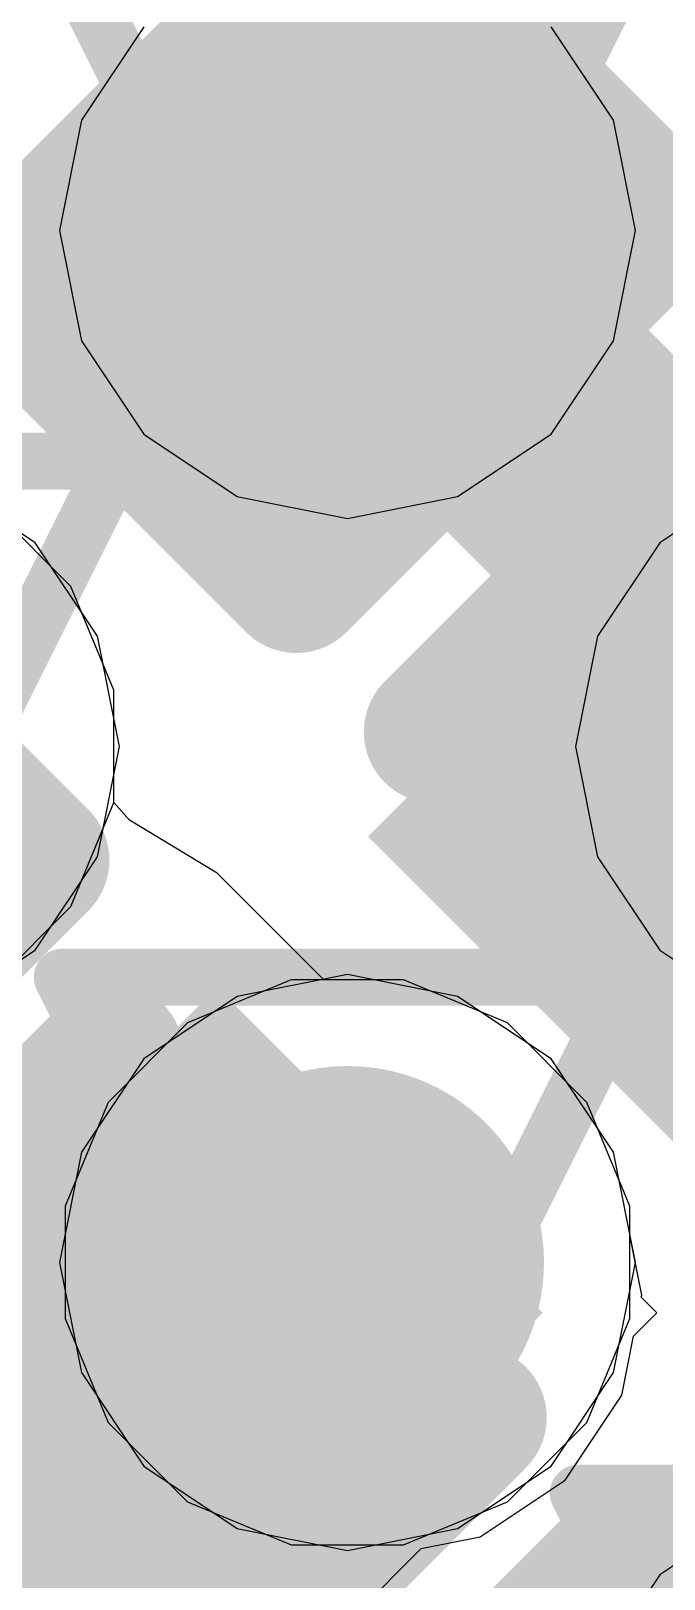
# Model space of a CAD drawing. Header units: inches. Extents: x -6 to 283, y -12 to 154.
# Drawn here: x 52.747 to 53.311, y 3.398 to 4.777 of the extents above; entities that cross this region are included whole.
import ezdxf

# ---------------------------------------------------------------- set-up
doc = ezdxf.new("R2010")
doc.units = ezdxf.units.IN
for name, color, linetype in [('Bottom Layer', 5, 'Continuous'), ('Bottom Overlay', 54, 'Continuous'), ('Bottom Paste', 16, 'Continuous'), ('Bottom Solder', 6, 'Continuous'), ('Drill Drawing', 1, 'Continuous'), ('GND-1', 16, 'Continuous'), ('GND-2', 90, 'Continuous'), ('GND-3', 216, 'Continuous'), ('GND-4', 54, 'Continuous'), ('PWR-1', 156, 'Continuous'), ('PWR-2', 130, 'Continuous'), ('Signal L1', 76, 'Continuous'), ('Signal L2', 6, 'Continuous'), ('Top Layer', 1, 'Continuous'), ('Top Paste', 8, 'Continuous'), ('Top Solder', 216, 'Continuous'), ('Via Holes', 16, 'Continuous')]:
    doc.layers.add(name, color=color, linetype=linetype)

# ---------------------------------------------------------------- blocks, each defined once
blk = doc.blocks.new('BGA_565_15_5_14_4__57')
at = {"layer": 'Top Layer'}
h = blk.add_hatch(color=1, dxfattribs=at)
edge = h.paths.add_edge_path()
edge.add_arc((4.225, 2.275), 0.125, 0, 360)
h = blk.add_hatch(color=1, dxfattribs=at)
edge = h.paths.add_edge_path()
edge.add_arc((3.575, 1.625), 0.125, 0, 360)
at = {"layer": 'Top Paste'}
h = blk.add_hatch(color=8, dxfattribs=at)
edge = h.paths.add_edge_path()
edge.add_arc((4.225, 2.275), 0.125, 0, 360)
h = blk.add_hatch(color=8, dxfattribs=at)
edge = h.paths.add_edge_path()
edge.add_arc((3.575, 1.625), 0.125, 0, 360)
at = {"layer": 'Top Solder'}
h = blk.add_hatch(color=216, dxfattribs=at)
edge = h.paths.add_edge_path()
edge.add_arc((4.225, 2.275), 0.175, 0, 360)
h = blk.add_hatch(color=216, dxfattribs=at)
edge = h.paths.add_edge_path()
edge.add_arc((3.575, 1.625), 0.175, 0, 360)
blk = doc.blocks.new('CAP_0201_B_333')
at = {"layer": 'Bottom Layer'}
for points in [[(-0.45, 0.15), (-0.15, 0.15), (-0.15, -0.15), (-0.45, -0.15)], [(0.15, 0.15), (0.45, 0.15), (0.45, -0.15), (0.15, -0.15)]]:
    blk.add_hatch(color=5, dxfattribs=at).paths.add_polyline_path(points)
at = {"layer": 'Bottom Paste'}
for points in [[(-0.45, 0.15), (-0.15, 0.15), (-0.15, -0.15), (-0.45, -0.15)], [(0.15, 0.15), (0.45, 0.15), (0.45, -0.15), (0.15, -0.15)]]:
    blk.add_hatch(color=16, dxfattribs=at).paths.add_polyline_path(points)
at = {"layer": 'Bottom Solder'}
for points in [[(-0.505, 0.205), (-0.095, 0.205), (-0.095, -0.205), (-0.505, -0.205)], [(0.095, 0.205), (0.505, 0.205), (0.505, -0.205), (0.095, -0.205)]]:
    blk.add_hatch(color=6, dxfattribs=at).paths.add_polyline_path(points)
at = {"layer": 'Bottom Overlay'}
for points in [[(-0.2032, 0.2286, 0.127, 0.127, 0), (-0.5334, 0.2286, 0.127, 0.127, 0)], [(-0.5334, -0.2286, 0.127, 0.127, 0), (-0.5334, 0.2286, 0.127, 0.127, 0)], [(0.5334, 0.2286, 0.127, 0.127, 0), (0.2032, 0.2286, 0.127, 0.127, 0)], [(0.5334, -0.2286, 0.127, 0.127, 0), (0.5334, 0.2286, 0.127, 0.127, 0)], [(-0.2032, -0.2286, 0.127, 0.127, 0), (-0.5334, -0.2286, 0.127, 0.127, 0)], [(0.5334, -0.2286, 0.127, 0.127, 0), (0.2032, -0.2286, 0.127, 0.127, 0)]]:
    blk.add_lwpolyline(points, format="xyseb", dxfattribs=at)
for points in [[(-0.5651, 0.2286, 0.0635, 0.0635, 1), (-0.5016, 0.2286, 0.0635, 0.0635, 1)], [(-0.5651, 0.2286, 0.0635, 0.0635, 1), (-0.5016, 0.2286, 0.0635, 0.0635, 1)], [(-0.2349, 0.2286, 0.0635, 0.0635, 1), (-0.1714, 0.2286, 0.0635, 0.0635, 1)], [(0.1715, 0.2286, 0.0635, 0.0635, 1), (0.235, 0.2286, 0.0635, 0.0635, 1)], [(0.5016, 0.2286, 0.0635, 0.0635, 1), (0.5651, 0.2286, 0.0635, 0.0635, 1)], [(0.5016, 0.2286, 0.0635, 0.0635, 1), (0.5651, 0.2286, 0.0635, 0.0635, 1)], [(-0.5651, -0.2286, 0.0635, 0.0635, 1), (-0.5016, -0.2286, 0.0635, 0.0635, 1)], [(-0.5651, -0.2286, 0.0635, 0.0635, 1), (-0.5016, -0.2286, 0.0635, 0.0635, 1)], [(-0.2349, -0.2286, 0.0635, 0.0635, 1), (-0.1714, -0.2286, 0.0635, 0.0635, 1)], [(0.1714, -0.2286, 0.0635, 0.0635, 1), (0.2349, -0.2286, 0.0635, 0.0635, 1)], [(0.5016, -0.2286, 0.0635, 0.0635, 1), (0.5651, -0.2286, 0.0635, 0.0635, 1)], [(0.5016, -0.2286, 0.0635, 0.0635, 1), (0.5651, -0.2286, 0.0635, 0.0635, 1)]]:
    blk.add_lwpolyline(points, format="xyseb", close=True, dxfattribs=at)
blk = doc.blocks.new('CAP_0201_B_336')
at = {"layer": 'Bottom Layer'}
for points in [[(-0.45, 0.15), (-0.15, 0.15), (-0.15, -0.15), (-0.45, -0.15)], [(0.15, 0.15), (0.45, 0.15), (0.45, -0.15), (0.15, -0.15)]]:
    blk.add_hatch(color=5, dxfattribs=at).paths.add_polyline_path(points)
at = {"layer": 'Bottom Paste'}
for points in [[(-0.45, 0.15), (-0.15, 0.15), (-0.15, -0.15), (-0.45, -0.15)], [(0.15, 0.15), (0.45, 0.15), (0.45, -0.15), (0.15, -0.15)]]:
    blk.add_hatch(color=16, dxfattribs=at).paths.add_polyline_path(points)
at = {"layer": 'Bottom Solder'}
for points in [[(-0.505, 0.205), (-0.095, 0.205), (-0.095, -0.205), (-0.505, -0.205)], [(0.095, 0.205), (0.505, 0.205), (0.505, -0.205), (0.095, -0.205)]]:
    blk.add_hatch(color=6, dxfattribs=at).paths.add_polyline_path(points)
at = {"layer": 'Bottom Overlay'}
for points in [[(-0.5334, 0.2286, 0.127, 0.127, 0), (-0.2032, 0.2286, 0.127, 0.127, 0)], [(-0.5334, 0.2286, 0.127, 0.127, 0), (-0.5334, -0.2286, 0.127, 0.127, 0)], [(0.2032, 0.2286, 0.127, 0.127, 0), (0.5334, 0.2286, 0.127, 0.127, 0)], [(0.5334, 0.2286, 0.127, 0.127, 0), (0.5334, -0.2286, 0.127, 0.127, 0)], [(-0.5334, -0.2286, 0.127, 0.127, 0), (-0.2032, -0.2286, 0.127, 0.127, 0)], [(0.2032, -0.2286, 0.127, 0.127, 0), (0.5334, -0.2286, 0.127, 0.127, 0)]]:
    blk.add_lwpolyline(points, format="xyseb", dxfattribs=at)
for points in [[(-0.5651, 0.2286, 0.0635, 0.0635, 1), (-0.5016, 0.2286, 0.0635, 0.0635, 1)], [(-0.5651, 0.2286, 0.0635, 0.0635, 1), (-0.5016, 0.2286, 0.0635, 0.0635, 1)], [(-0.2349, 0.2286, 0.0635, 0.0635, 1), (-0.1714, 0.2286, 0.0635, 0.0635, 1)], [(0.1715, 0.2286, 0.0635, 0.0635, 1), (0.235, 0.2286, 0.0635, 0.0635, 1)], [(0.5017, 0.2286, 0.0635, 0.0635, 1), (0.5652, 0.2286, 0.0635, 0.0635, 1)], [(0.5017, 0.2286, 0.0635, 0.0635, 1), (0.5652, 0.2286, 0.0635, 0.0635, 1)], [(-0.5651, -0.2286, 0.0635, 0.0635, 1), (-0.5016, -0.2286, 0.0635, 0.0635, 1)], [(-0.5651, -0.2286, 0.0635, 0.0635, 1), (-0.5016, -0.2286, 0.0635, 0.0635, 1)], [(-0.2349, -0.2286, 0.0635, 0.0635, 1), (-0.1714, -0.2286, 0.0635, 0.0635, 1)], [(0.1715, -0.2286, 0.0635, 0.0635, 1), (0.235, -0.2286, 0.0635, 0.0635, 1)], [(0.5017, -0.2286, 0.0635, 0.0635, 1), (0.5652, -0.2286, 0.0635, 0.0635, 1)], [(0.5017, -0.2286, 0.0635, 0.0635, 1), (0.5652, -0.2286, 0.0635, 0.0635, 1)]]:
    blk.add_lwpolyline(points, format="xyseb", close=True, dxfattribs=at)
blk = doc.blocks.new('CAP_0201_B_339')
at = {"layer": 'Bottom Layer'}
for points in [[(-0.45, 0.15), (-0.15, 0.15), (-0.15, -0.15), (-0.45, -0.15)], [(0.15, 0.15), (0.45, 0.15), (0.45, -0.15), (0.15, -0.15)]]:
    blk.add_hatch(color=5, dxfattribs=at).paths.add_polyline_path(points)
at = {"layer": 'Bottom Paste'}
for points in [[(-0.45, 0.15), (-0.15, 0.15), (-0.15, -0.15), (-0.45, -0.15)], [(0.15, 0.15), (0.45, 0.15), (0.45, -0.15), (0.15, -0.15)]]:
    blk.add_hatch(color=16, dxfattribs=at).paths.add_polyline_path(points)
at = {"layer": 'Bottom Solder'}
for points in [[(-0.505, 0.205), (-0.095, 0.205), (-0.095, -0.205), (-0.505, -0.205)], [(0.095, 0.205), (0.505, 0.205), (0.505, -0.205), (0.095, -0.205)]]:
    blk.add_hatch(color=6, dxfattribs=at).paths.add_polyline_path(points)
at = {"layer": 'Bottom Overlay'}
for points in [[(-0.5334, 0.2286, 0.127, 0.127, 0), (-0.5334, -0.2286, 0.127, 0.127, 0)], [(-0.5334, 0.2286, 0.127, 0.127, 0), (-0.2032, 0.2286, 0.127, 0.127, 0)], [(0.2032, 0.2286, 0.127, 0.127, 0), (0.5334, 0.2286, 0.127, 0.127, 0)], [(0.5334, 0.2286, 0.127, 0.127, 0), (0.5334, -0.2286, 0.127, 0.127, 0)], [(-0.5334, -0.2286, 0.127, 0.127, 0), (-0.2032, -0.2286, 0.127, 0.127, 0)], [(0.2032, -0.2286, 0.127, 0.127, 0), (0.5334, -0.2286, 0.127, 0.127, 0)]]:
    blk.add_lwpolyline(points, format="xyseb", dxfattribs=at)
for points in [[(-0.5651, 0.2286, 0.0635, 0.0635, 1), (-0.5016, 0.2286, 0.0635, 0.0635, 1)], [(-0.5651, 0.2286, 0.0635, 0.0635, 1), (-0.5016, 0.2286, 0.0635, 0.0635, 1)], [(-0.2349, 0.2286, 0.0635, 0.0635, 1), (-0.1714, 0.2286, 0.0635, 0.0635, 1)], [(0.1714, 0.2286, 0.0635, 0.0635, 1), (0.2349, 0.2286, 0.0635, 0.0635, 1)], [(0.5016, 0.2286, 0.0635, 0.0635, 1), (0.5651, 0.2286, 0.0635, 0.0635, 1)], [(0.5016, 0.2286, 0.0635, 0.0635, 1), (0.5651, 0.2286, 0.0635, 0.0635, 1)], [(-0.5651, -0.2286, 0.0635, 0.0635, 1), (-0.5016, -0.2286, 0.0635, 0.0635, 1)], [(-0.5651, -0.2286, 0.0635, 0.0635, 1), (-0.5016, -0.2286, 0.0635, 0.0635, 1)], [(-0.2349, -0.2286, 0.0635, 0.0635, 1), (-0.1714, -0.2286, 0.0635, 0.0635, 1)], [(0.1714, -0.2286, 0.0635, 0.0635, 1), (0.2349, -0.2286, 0.0635, 0.0635, 1)], [(0.5016, -0.2286, 0.0635, 0.0635, 1), (0.5651, -0.2286, 0.0635, 0.0635, 1)], [(0.5016, -0.2286, 0.0635, 0.0635, 1), (0.5651, -0.2286, 0.0635, 0.0635, 1)]]:
    blk.add_lwpolyline(points, format="xyseb", close=True, dxfattribs=at)
blk = doc.blocks.new('CAP_0201_B_343')
at = {"layer": 'Bottom Layer'}
for points in [[(-0.45, 0.15), (-0.15, 0.15), (-0.15, -0.15), (-0.45, -0.15)], [(0.15, 0.15), (0.45, 0.15), (0.45, -0.15), (0.15, -0.15)]]:
    blk.add_hatch(color=5, dxfattribs=at).paths.add_polyline_path(points)
at = {"layer": 'Bottom Paste'}
for points in [[(-0.45, 0.15), (-0.15, 0.15), (-0.15, -0.15), (-0.45, -0.15)], [(0.15, 0.15), (0.45, 0.15), (0.45, -0.15), (0.15, -0.15)]]:
    blk.add_hatch(color=16, dxfattribs=at).paths.add_polyline_path(points)
at = {"layer": 'Bottom Solder'}
for points in [[(-0.505, 0.205), (-0.095, 0.205), (-0.095, -0.205), (-0.505, -0.205)], [(0.095, 0.205), (0.505, 0.205), (0.505, -0.205), (0.095, -0.205)]]:
    blk.add_hatch(color=6, dxfattribs=at).paths.add_polyline_path(points)
at = {"layer": 'Bottom Overlay'}
for points in [[(-0.2032, 0.2286, 0.127, 0.127, 0), (-0.5334, 0.2286, 0.127, 0.127, 0)], [(-0.5334, 0.2286, 0.127, 0.127, 0), (-0.5334, -0.2286, 0.127, 0.127, 0)], [(0.5334, 0.2286, 0.127, 0.127, 0), (0.2032, 0.2286, 0.127, 0.127, 0)], [(0.5334, 0.2286, 0.127, 0.127, 0), (0.5334, -0.2286, 0.127, 0.127, 0)], [(-0.2032, -0.2286, 0.127, 0.127, 0), (-0.5334, -0.2286, 0.127, 0.127, 0)], [(0.5334, -0.2286, 0.127, 0.127, 0), (0.2032, -0.2286, 0.127, 0.127, 0)]]:
    blk.add_lwpolyline(points, format="xyseb", dxfattribs=at)
for points in [[(-0.5651, 0.2286, 0.0635, 0.0635, 1), (-0.5016, 0.2286, 0.0635, 0.0635, 1)], [(-0.5651, 0.2286, 0.0635, 0.0635, 1), (-0.5016, 0.2286, 0.0635, 0.0635, 1)], [(-0.2349, 0.2286, 0.0635, 0.0635, 1), (-0.1714, 0.2286, 0.0635, 0.0635, 1)], [(0.1715, 0.2286, 0.0635, 0.0635, 1), (0.235, 0.2286, 0.0635, 0.0635, 1)], [(0.5016, 0.2286, 0.0635, 0.0635, 1), (0.5651, 0.2286, 0.0635, 0.0635, 1)], [(0.5016, 0.2286, 0.0635, 0.0635, 1), (0.5651, 0.2286, 0.0635, 0.0635, 1)], [(-0.5651, -0.2286, 0.0635, 0.0635, 1), (-0.5016, -0.2286, 0.0635, 0.0635, 1)], [(-0.5651, -0.2286, 0.0635, 0.0635, 1), (-0.5016, -0.2286, 0.0635, 0.0635, 1)], [(-0.2349, -0.2286, 0.0635, 0.0635, 1), (-0.1714, -0.2286, 0.0635, 0.0635, 1)], [(0.1715, -0.2286, 0.0635, 0.0635, 1), (0.235, -0.2286, 0.0635, 0.0635, 1)], [(0.5016, -0.2286, 0.0635, 0.0635, 1), (0.5651, -0.2286, 0.0635, 0.0635, 1)], [(0.5016, -0.2286, 0.0635, 0.0635, 1), (0.5651, -0.2286, 0.0635, 0.0635, 1)]]:
    blk.add_lwpolyline(points, format="xyseb", close=True, dxfattribs=at)
blk = doc.blocks.new('CAP_0201_B_378')
at = {"layer": 'Bottom Layer'}
for points in [[(-0.45, 0.15), (-0.15, 0.15), (-0.15, -0.15), (-0.45, -0.15)], [(0.15, 0.15), (0.45, 0.15), (0.45, -0.15), (0.15, -0.15)]]:
    blk.add_hatch(color=5, dxfattribs=at).paths.add_polyline_path(points)
at = {"layer": 'Bottom Paste'}
for points in [[(-0.45, 0.15), (-0.15, 0.15), (-0.15, -0.15), (-0.45, -0.15)], [(0.15, 0.15), (0.45, 0.15), (0.45, -0.15), (0.15, -0.15)]]:
    blk.add_hatch(color=16, dxfattribs=at).paths.add_polyline_path(points)
at = {"layer": 'Bottom Solder'}
for points in [[(-0.505, 0.205), (-0.095, 0.205), (-0.095, -0.205), (-0.505, -0.205)], [(0.095, 0.205), (0.505, 0.205), (0.505, -0.205), (0.095, -0.205)]]:
    blk.add_hatch(color=6, dxfattribs=at).paths.add_polyline_path(points)
at = {"layer": 'Bottom Overlay'}
for points in [[(-0.5334, -0.2286, 0.127, 0.127, 0), (-0.5334, 0.2286, 0.127, 0.127, 0)], [(-0.2032, 0.2286, 0.127, 0.127, 0), (-0.5334, 0.2286, 0.127, 0.127, 0)], [(0.5334, 0.2286, 0.127, 0.127, 0), (0.2032, 0.2286, 0.127, 0.127, 0)], [(0.5334, -0.2286, 0.127, 0.127, 0), (0.5334, 0.2286, 0.127, 0.127, 0)], [(-0.2032, -0.2286, 0.127, 0.127, 0), (-0.5334, -0.2286, 0.127, 0.127, 0)], [(0.5334, -0.2286, 0.127, 0.127, 0), (0.2032, -0.2286, 0.127, 0.127, 0)]]:
    blk.add_lwpolyline(points, format="xyseb", dxfattribs=at)
for points in [[(-0.5651, 0.2286, 0.0635, 0.0635, 1), (-0.5016, 0.2286, 0.0635, 0.0635, 1)], [(-0.5651, 0.2286, 0.0635, 0.0635, 1), (-0.5016, 0.2286, 0.0635, 0.0635, 1)], [(-0.2349, 0.2286, 0.0635, 0.0635, 1), (-0.1714, 0.2286, 0.0635, 0.0635, 1)], [(0.1714, 0.2286, 0.0635, 0.0635, 1), (0.2349, 0.2286, 0.0635, 0.0635, 1)], [(0.5016, 0.2286, 0.0635, 0.0635, 1), (0.5651, 0.2286, 0.0635, 0.0635, 1)], [(0.5016, 0.2286, 0.0635, 0.0635, 1), (0.5651, 0.2286, 0.0635, 0.0635, 1)], [(-0.5651, -0.2286, 0.0635, 0.0635, 1), (-0.5016, -0.2286, 0.0635, 0.0635, 1)], [(-0.5651, -0.2286, 0.0635, 0.0635, 1), (-0.5016, -0.2286, 0.0635, 0.0635, 1)], [(-0.2349, -0.2286, 0.0635, 0.0635, 1), (-0.1714, -0.2286, 0.0635, 0.0635, 1)], [(0.1714, -0.2286, 0.0635, 0.0635, 1), (0.2349, -0.2286, 0.0635, 0.0635, 1)], [(0.5016, -0.2286, 0.0635, 0.0635, 1), (0.5651, -0.2286, 0.0635, 0.0635, 1)], [(0.5016, -0.2286, 0.0635, 0.0635, 1), (0.5651, -0.2286, 0.0635, 0.0635, 1)]]:
    blk.add_lwpolyline(points, format="xyseb", close=True, dxfattribs=at)

msp = doc.modelspace()

# ---------------------------------------------------------------- hatches: boundary and pattern name
at = {"layer": 'Bottom Layer'}
h = msp.add_hatch(color=5, dxfattribs=at)
edge = h.paths.add_edge_path()
edge.add_arc((53.029, 4.599), 0.15, 0, 360)
h = msp.add_hatch(color=5, dxfattribs=at)
edge = h.paths.add_edge_path()
edge.add_arc((53.029, 3.6798), 0.15, 0, 360)
at = {"layer": 'GND-1'}
h = msp.add_hatch(color=16, dxfattribs=at)
edge = h.paths.add_edge_path()
edge.add_arc((53.029, 4.599), 0.15, 0, 360)
h = msp.add_hatch(color=16, dxfattribs=at)
edge = h.paths.add_edge_path()
edge.add_arc((53.029, 3.6798), 0.15, 0, 360)
at = {"layer": 'GND-2'}
h = msp.add_hatch(color=90, dxfattribs=at)
edge = h.paths.add_edge_path()
edge.add_arc((53.029, 4.599), 0.15, 0, 360)
h = msp.add_hatch(color=90, dxfattribs=at)
edge = h.paths.add_edge_path()
edge.add_arc((53.029, 3.6798), 0.15, 0, 360)
at = {"layer": 'GND-3'}
h = msp.add_hatch(color=216, dxfattribs=at)
edge = h.paths.add_edge_path()
edge.add_arc((53.029, 4.599), 0.15, 0, 360)
h = msp.add_hatch(color=216, dxfattribs=at)
edge = h.paths.add_edge_path()
edge.add_arc((53.029, 3.6798), 0.15, 0, 360)
at = {"layer": 'GND-4'}
h = msp.add_hatch(color=54, dxfattribs=at)
edge = h.paths.add_edge_path()
edge.add_arc((53.029, 4.599), 0.15, 0, 360)
h = msp.add_hatch(color=54, dxfattribs=at)
edge = h.paths.add_edge_path()
edge.add_arc((53.029, 3.6798), 0.15, 0, 360)
at = {"layer": 'PWR-1'}
h = msp.add_hatch(color=156, dxfattribs=at)
edge = h.paths.add_edge_path()
edge.add_arc((53.029, 4.599), 0.15, 0, 360)
h = msp.add_hatch(color=156, dxfattribs=at)
edge = h.paths.add_edge_path()
edge.add_arc((53.029, 3.6798), 0.15, 0, 360)
at = {"layer": 'PWR-2'}
h = msp.add_hatch(color=130, dxfattribs=at)
edge = h.paths.add_edge_path()
edge.add_arc((53.029, 4.599), 0.15, 0, 360)
h = msp.add_hatch(color=130, dxfattribs=at)
edge = h.paths.add_edge_path()
edge.add_arc((53.029, 3.6798), 0.15, 0, 360)
at = {"layer": 'Signal L1'}
h = msp.add_hatch(color=76, dxfattribs=at)
edge = h.paths.add_edge_path()
edge.add_arc((53.029, 4.599), 0.15, 0, 360)
h = msp.add_hatch(color=76, dxfattribs=at)
edge = h.paths.add_edge_path()
edge.add_arc((53.029, 3.6798), 0.15, 0, 360)
at = {"layer": 'Signal L2'}
h = msp.add_hatch(color=6, dxfattribs=at)
edge = h.paths.add_edge_path()
edge.add_arc((53.029, 4.599), 0.15, 0, 360)
h = msp.add_hatch(color=6, dxfattribs=at)
edge = h.paths.add_edge_path()
edge.add_arc((53.029, 3.6798), 0.15, 0, 360)
at = {"layer": 'Top Layer'}
h = msp.add_hatch(color=1, dxfattribs=at)
edge = h.paths.add_edge_path()
edge.add_arc((53.029, 4.599), 0.15, 0, 360)
h = msp.add_hatch(color=1, dxfattribs=at)
edge = h.paths.add_edge_path()
edge.add_arc((53.029, 3.6798), 0.15, 0, 360)
at = {"layer": 'Via Holes'}
h = msp.add_hatch(color=7, dxfattribs=at)
edge = h.paths.add_edge_path()
edge.add_arc((53.029, 4.599), 0.075, 0, 360)
h = msp.add_hatch(color=7, dxfattribs=at)
edge = h.paths.add_edge_path()
edge.add_arc((53.029, 3.6798), 0.075, 0, 360)

# ---------------------------------------------------------------- linework, layer by layer
at = {"layer": 'Bottom Layer'}
for p, q in [((52.7826, 4.2819), (52.7119, 4.3527)), ((52.8209, 4.1894), (52.7826, 4.2819)), ((52.8209, 4.0894), (52.8209, 4.1894)), ((52.8347, 4.0737), (52.8209, 4.0894)), ((52.9128, 4.0266), (52.8347, 4.0737)), ((53.008, 3.9314), (52.9128, 4.0266)), ((52.9128, 4.0266), (52.9128, 4.0266)), ((53.079, 3.9314), (53.008, 3.9314)), ((53.1715, 3.8931), (53.079, 3.9314)), ((53.2422, 3.8223), (53.1715, 3.8931)), ((53.2806, 3.7298), (53.2422, 3.8223)), ((53.2806, 3.704), (53.2806, 3.7298)), ((53.2911, 3.6507), (53.2806, 3.704)), ((53.2907, 3.6487), (53.2911, 3.6507)), ((53.3046, 3.6349), (53.2907, 3.6487)), ((53.2839, 3.6142), (53.3046, 3.6349)), ((53.2734, 3.5615), (53.2839, 3.6142)), ((53.2229, 3.4859), (53.2734, 3.5615)), ((53.1473, 3.4354), (53.2229, 3.4859)), ((53.0946, 3.4249), (53.1473, 3.4354)), ((52.9173, 3.2476), (53.0946, 3.4249))]:
    msp.add_line(p, q, dxfattribs=at)
msp.add_lwpolyline([(53.029, 3.6798, 0.2032, 0.2032, 0), (53.0581, 3.6507, 0.2032, 0.2032, 0)], format="xyseb", dxfattribs=at)
for points in [[(52.9782, 3.6798, 0.1016, 0.1016, 1), (53.0798, 3.6798, 0.1016, 0.1016, 1)], [(53.0073, 3.6507, 0.1016, 0.1016, 1), (53.1089, 3.6507, 0.1016, 0.1016, 1)]]:
    msp.add_lwpolyline(points, format="xyseb", close=True, dxfattribs=at)
at = {"layer": 'Drill Drawing'}
for points in [[(52.775, 4.853, 0.0508, 0.0508, 0), (53.029, 4.345, 0.0508, 0.0508, 0)], [(53.029, 4.345, 0.0508, 0.0508, 0), (53.283, 4.853, 0.0508, 0.0508, 0)], [(52.3153, 4.3934, 0.0508, 0.0508, 0), (52.8233, 4.3934, 0.0508, 0.0508, 0)], [(52.5693, 3.8854, 0.0508, 0.0508, 0), (52.8233, 4.3934, 0.0508, 0.0508, 0)], [(53.2346, 4.3934, 0.0508, 0.0508, 0), (53.7426, 4.3934, 0.0508, 0.0508, 0)], [(53.2346, 4.3934, 0.0508, 0.0508, 0), (53.4886, 3.8854, 0.0508, 0.0508, 0)], [(52.775, 3.9338, 0.0508, 0.0508, 0), (53.283, 3.9338, 0.0508, 0.0508, 0)], [(52.775, 3.9338, 0.0508, 0.0508, 0), (53.029, 3.4258, 0.0508, 0.0508, 0)], [(53.029, 3.4258, 0.0508, 0.0508, 0), (53.283, 3.9338, 0.0508, 0.0508, 0)], [(53.2346, 3.4742, 0.0508, 0.0508, 0), (53.7426, 3.4742, 0.0508, 0.0508, 0)], [(53.2346, 3.4742, 0.0508, 0.0508, 0), (53.4886, 2.9662, 0.0508, 0.0508, 0)]]:
    msp.add_lwpolyline(points, format="xyseb", dxfattribs=at)
for points in [[(52.8106, 4.3934, 0.0254, 0.0254, 1), (52.836, 4.3934, 0.0254, 0.0254, 1)], [(52.8106, 4.3934, 0.0254, 0.0254, 1), (52.836, 4.3934, 0.0254, 0.0254, 1)], [(53.2219, 4.3934, 0.0254, 0.0254, 1), (53.2473, 4.3934, 0.0254, 0.0254, 1)], [(53.2219, 4.3934, 0.0254, 0.0254, 1), (53.2473, 4.3934, 0.0254, 0.0254, 1)], [(53.0163, 4.345, 0.0254, 0.0254, 1), (53.0417, 4.345, 0.0254, 0.0254, 1)], [(53.0163, 4.345, 0.0254, 0.0254, 1), (53.0417, 4.345, 0.0254, 0.0254, 1)], [(52.7623, 3.9338, 0.0254, 0.0254, 1), (52.7877, 3.9338, 0.0254, 0.0254, 1)], [(52.7623, 3.9338, 0.0254, 0.0254, 1), (52.7877, 3.9338, 0.0254, 0.0254, 1)], [(53.2703, 3.9338, 0.0254, 0.0254, 1), (53.2957, 3.9338, 0.0254, 0.0254, 1)], [(53.2703, 3.9338, 0.0254, 0.0254, 1), (53.2957, 3.9338, 0.0254, 0.0254, 1)], [(53.2219, 3.4742, 0.0254, 0.0254, 1), (53.2473, 3.4742, 0.0254, 0.0254, 1)], [(53.2219, 3.4742, 0.0254, 0.0254, 1), (53.2473, 3.4742, 0.0254, 0.0254, 1)], [(53.0163, 3.4258, 0.0254, 0.0254, 1), (53.0417, 3.4258, 0.0254, 0.0254, 1)], [(53.0163, 3.4258, 0.0254, 0.0254, 1), (53.0417, 3.4258, 0.0254, 0.0254, 1)]]:
    msp.add_lwpolyline(points, format="xyseb", close=True, dxfattribs=at)
at = {"layer": 'GND-1'}
for p, q in [((52.7826, 4.2819), (52.7119, 4.3527)), ((52.8209, 4.1894), (52.7826, 4.2819)), ((52.8209, 4.0894), (52.8209, 4.1894)), ((52.7826, 3.9969), (52.8209, 4.0894)), ((52.7119, 3.9261), (52.7826, 3.9969)), ((52.9789, 3.9314), (52.8864, 3.8931)), ((53.079, 3.9314), (52.9789, 3.9314)), ((53.1715, 3.8931), (53.079, 3.9314)), ((52.8864, 3.8931), (52.8157, 3.8223)), ((53.2422, 3.8223), (53.1715, 3.8931)), ((52.8157, 3.8223), (52.7774, 3.7298)), ((53.2806, 3.7298), (53.2422, 3.8223)), ((52.7774, 3.7298), (52.7774, 3.6297)), ((53.2806, 3.6297), (53.2806, 3.7298)), ((52.7774, 3.6297), (52.8157, 3.5373)), ((53.2422, 3.5373), (53.2806, 3.6297)), ((52.8157, 3.5373), (52.8864, 3.4665)), ((53.1715, 3.4665), (53.2422, 3.5373)), ((52.8864, 3.4665), (52.9789, 3.4282)), ((53.079, 3.4282), (53.1715, 3.4665)), ((52.9789, 3.4282), (53.079, 3.4282))]:
    msp.add_line(p, q, dxfattribs=at)
at = {"layer": 'GND-2'}
for p, q in [((52.7826, 4.2819), (52.7119, 4.3527)), ((52.8209, 4.1894), (52.7826, 4.2819)), ((52.8209, 4.0894), (52.8209, 4.1894)), ((52.7826, 3.9969), (52.8209, 4.0894)), ((52.7119, 3.9261), (52.7826, 3.9969)), ((52.9789, 3.9314), (52.8864, 3.8931)), ((53.079, 3.9314), (52.9789, 3.9314)), ((53.1715, 3.8931), (53.079, 3.9314)), ((52.8864, 3.8931), (52.8157, 3.8223)), ((53.2422, 3.8223), (53.1715, 3.8931)), ((52.8157, 3.8223), (52.7774, 3.7298)), ((53.2806, 3.7298), (53.2422, 3.8223)), ((52.7774, 3.7298), (52.7774, 3.6297)), ((53.2806, 3.6297), (53.2806, 3.7298)), ((52.7774, 3.6297), (52.8157, 3.5373)), ((53.2422, 3.5373), (53.2806, 3.6297)), ((52.8157, 3.5373), (52.8864, 3.4665)), ((53.1715, 3.4665), (53.2422, 3.5373)), ((52.8864, 3.4665), (52.9789, 3.4282)), ((53.079, 3.4282), (53.1715, 3.4665)), ((52.9789, 3.4282), (53.079, 3.4282))]:
    msp.add_line(p, q, dxfattribs=at)
at = {"layer": 'GND-3'}
for p, q in [((52.7826, 4.2819), (52.7119, 4.3527)), ((52.8209, 4.1894), (52.7826, 4.2819)), ((52.8209, 4.0894), (52.8209, 4.1894)), ((52.7826, 3.9969), (52.8209, 4.0894)), ((52.7119, 3.9261), (52.7826, 3.9969)), ((52.9789, 3.9314), (52.8864, 3.8931)), ((53.079, 3.9314), (52.9789, 3.9314)), ((53.1715, 3.8931), (53.079, 3.9314)), ((52.8864, 3.8931), (52.8157, 3.8223)), ((53.2422, 3.8223), (53.1715, 3.8931)), ((52.8157, 3.8223), (52.7774, 3.7298)), ((53.2806, 3.7298), (53.2422, 3.8223)), ((52.7774, 3.7298), (52.7774, 3.6297)), ((53.2806, 3.6297), (53.2806, 3.7298)), ((52.7774, 3.6297), (52.8157, 3.5373)), ((53.2422, 3.5373), (53.2806, 3.6297)), ((52.8157, 3.5373), (52.8864, 3.4665)), ((53.1715, 3.4665), (53.2422, 3.5373)), ((52.8864, 3.4665), (52.9789, 3.4282)), ((53.079, 3.4282), (53.1715, 3.4665)), ((52.9789, 3.4282), (53.079, 3.4282))]:
    msp.add_line(p, q, dxfattribs=at)
at = {"layer": 'GND-4'}
for p, q in [((52.7826, 4.2819), (52.7119, 4.3527)), ((52.8209, 4.1894), (52.7826, 4.2819)), ((52.8209, 4.0894), (52.8209, 4.1894)), ((52.7826, 3.9969), (52.8209, 4.0894)), ((52.7119, 3.9261), (52.7826, 3.9969)), ((52.9789, 3.9314), (52.8864, 3.8931)), ((53.079, 3.9314), (52.9789, 3.9314)), ((53.1715, 3.8931), (53.079, 3.9314)), ((52.8864, 3.8931), (52.8157, 3.8223)), ((53.2422, 3.8223), (53.1715, 3.8931)), ((52.8157, 3.8223), (52.7774, 3.7298)), ((53.2806, 3.7298), (53.2422, 3.8223)), ((52.7774, 3.7298), (52.7774, 3.6297)), ((53.2806, 3.6297), (53.2806, 3.7298)), ((52.7774, 3.6297), (52.8157, 3.5373)), ((53.2422, 3.5373), (53.2806, 3.6297)), ((52.8157, 3.5373), (52.8864, 3.4665)), ((53.1715, 3.4665), (53.2422, 3.5373)), ((52.8864, 3.4665), (52.9789, 3.4282)), ((53.079, 3.4282), (53.1715, 3.4665)), ((52.9789, 3.4282), (53.079, 3.4282))]:
    msp.add_line(p, q, dxfattribs=at)
at = {"layer": 'PWR-1'}
for p, q in [((52.8476, 4.7804), (52.7919, 4.6972)), ((53.266, 4.6972), (53.2103, 4.7804)), ((52.7919, 4.6972), (52.7724, 4.599)), ((53.2855, 4.599), (53.266, 4.6972)), ((52.7724, 4.599), (52.7919, 4.5008)), ((53.266, 4.5008), (53.2855, 4.599)), ((52.7919, 4.5008), (52.8476, 4.4176)), ((53.2103, 4.4176), (53.266, 4.5008)), ((52.8476, 4.4176), (52.9308, 4.362)), ((53.1271, 4.362), (53.2103, 4.4176)), ((52.7507, 4.3208), (52.6675, 4.3764)), ((53.3904, 4.3764), (53.3072, 4.3208)), ((52.9308, 4.362), (53.029, 4.3425)), ((53.029, 4.3425), (53.1271, 4.362)), ((52.8063, 4.2376), (52.7507, 4.3208)), ((53.3072, 4.3208), (53.2516, 4.2376)), ((52.8259, 4.1394), (52.8063, 4.2376)), ((53.2516, 4.2376), (53.232, 4.1394)), ((52.8063, 4.0412), (52.8259, 4.1394)), ((53.232, 4.1394), (53.2516, 4.0412)), ((52.7507, 3.958), (52.8063, 4.0412)), ((53.2516, 4.0412), (53.3072, 3.958)), ((52.6675, 3.9024), (52.7507, 3.958)), ((53.3072, 3.958), (53.3904, 3.9024)), ((53.029, 3.9363), (52.9308, 3.9168)), ((53.1271, 3.9168), (53.029, 3.9363)), ((52.9308, 3.9168), (52.8476, 3.8612)), ((53.2103, 3.8612), (53.1271, 3.9168)), ((52.8476, 3.8612), (52.7919, 3.7779)), ((53.266, 3.7779), (53.2103, 3.8612)), ((52.7919, 3.7779), (52.7724, 3.6798)), ((53.2855, 3.6798), (53.266, 3.7779)), ((52.7724, 3.6798), (52.7919, 3.5816)), ((53.266, 3.5816), (53.2855, 3.6798)), ((52.7919, 3.5816), (52.8476, 3.4984)), ((53.2103, 3.4984), (53.266, 3.5816)), ((52.8476, 3.4984), (52.9308, 3.4428)), ((53.1271, 3.4428), (53.2103, 3.4984)), ((53.3904, 3.4572), (53.3072, 3.4016)), ((52.9308, 3.4428), (53.029, 3.4232)), ((53.029, 3.4232), (53.1271, 3.4428)), ((53.3072, 3.4016), (53.2516, 3.3183))]:
    msp.add_line(p, q, dxfattribs=at)
at = {"layer": 'PWR-2'}
for p, q in [((52.8476, 4.7804), (52.7919, 4.6972)), ((53.266, 4.6972), (53.2103, 4.7804)), ((52.7919, 4.6972), (52.7724, 4.599)), ((53.2855, 4.599), (53.266, 4.6972)), ((52.7724, 4.599), (52.7919, 4.5008)), ((53.266, 4.5008), (53.2855, 4.599)), ((52.7919, 4.5008), (52.8476, 4.4176)), ((53.2103, 4.4176), (53.266, 4.5008)), ((52.8476, 4.4176), (52.9308, 4.362)), ((53.1271, 4.362), (53.2103, 4.4176)), ((52.7507, 4.3208), (52.6675, 4.3764)), ((53.3904, 4.3764), (53.3072, 4.3208)), ((52.9308, 4.362), (53.029, 4.3425)), ((53.029, 4.3425), (53.1271, 4.362)), ((52.8063, 4.2376), (52.7507, 4.3208)), ((53.3072, 4.3208), (53.2516, 4.2376)), ((52.8259, 4.1394), (52.8063, 4.2376)), ((53.2516, 4.2376), (53.232, 4.1394)), ((52.8063, 4.0412), (52.8259, 4.1394)), ((53.232, 4.1394), (53.2516, 4.0412)), ((52.7507, 3.958), (52.8063, 4.0412)), ((53.2516, 4.0412), (53.3072, 3.958)), ((52.6675, 3.9024), (52.7507, 3.958)), ((53.3072, 3.958), (53.3904, 3.9024)), ((53.029, 3.9363), (52.9308, 3.9168)), ((53.1271, 3.9168), (53.029, 3.9363)), ((52.9308, 3.9168), (52.8476, 3.8612)), ((53.2103, 3.8612), (53.1271, 3.9168)), ((52.8476, 3.8612), (52.7919, 3.7779)), ((53.266, 3.7779), (53.2103, 3.8612)), ((52.7919, 3.7779), (52.7724, 3.6798)), ((53.2855, 3.6798), (53.266, 3.7779)), ((52.7724, 3.6798), (52.7919, 3.5816)), ((53.266, 3.5816), (53.2855, 3.6798)), ((52.7919, 3.5816), (52.8476, 3.4984)), ((53.2103, 3.4984), (53.266, 3.5816)), ((52.8476, 3.4984), (52.9308, 3.4428)), ((53.1271, 3.4428), (53.2103, 3.4984)), ((53.3904, 3.4572), (53.3072, 3.4016)), ((52.9308, 3.4428), (53.029, 3.4232)), ((53.029, 3.4232), (53.1271, 3.4428)), ((53.3072, 3.4016), (53.2516, 3.3183))]:
    msp.add_line(p, q, dxfattribs=at)
at = {"layer": 'Signal L1'}
msp.add_lwpolyline([(52.1076, 2.7584, 0.1778, 0.1778, 0), (53.029, 3.6798, 0.1778, 0.1778, 0)], format="xyseb", dxfattribs=at)
msp.add_lwpolyline([(52.9845, 3.6798, 0.0889, 0.0889, 1), (53.0734, 3.6798, 0.0889, 0.0889, 1)], format="xyseb", close=True, dxfattribs=at)
at = {"layer": 'Signal L2'}
for p, q in [((52.8476, 4.7804), (52.7919, 4.6972)), ((53.266, 4.6972), (53.2103, 4.7804)), ((52.7919, 4.6972), (52.7724, 4.599)), ((53.2855, 4.599), (53.266, 4.6972)), ((52.7724, 4.599), (52.7919, 4.5008)), ((53.266, 4.5008), (53.2855, 4.599)), ((52.7919, 4.5008), (52.8476, 4.4176)), ((53.2103, 4.4176), (53.266, 4.5008)), ((52.8476, 4.4176), (52.9308, 4.362)), ((53.1271, 4.362), (53.2103, 4.4176)), ((52.7507, 4.3208), (52.6675, 4.3764)), ((53.3904, 4.3764), (53.3072, 4.3208)), ((52.9308, 4.362), (53.029, 4.3425)), ((53.029, 4.3425), (53.1271, 4.362)), ((52.8063, 4.2376), (52.7507, 4.3208)), ((53.3072, 4.3208), (53.2516, 4.2376)), ((52.8259, 4.1394), (52.8063, 4.2376)), ((53.2516, 4.2376), (53.232, 4.1394)), ((52.8063, 4.0412), (52.8259, 4.1394)), ((53.232, 4.1394), (53.2516, 4.0412)), ((52.7507, 3.958), (52.8063, 4.0412)), ((53.2516, 4.0412), (53.3072, 3.958)), ((52.6675, 3.9024), (52.7507, 3.958)), ((53.3072, 3.958), (53.3904, 3.9024)), ((53.029, 3.9363), (52.9308, 3.9168)), ((53.1271, 3.9168), (53.029, 3.9363)), ((52.9308, 3.9168), (52.8476, 3.8612)), ((53.2103, 3.8612), (53.1271, 3.9168)), ((52.8476, 3.8612), (52.7919, 3.7779)), ((53.266, 3.7779), (53.2103, 3.8612)), ((52.7919, 3.7779), (52.7724, 3.6798)), ((53.2855, 3.6798), (53.266, 3.7779)), ((52.7724, 3.6798), (52.7919, 3.5816)), ((53.266, 3.5816), (53.2855, 3.6798)), ((52.7919, 3.5816), (52.8476, 3.4984)), ((53.2103, 3.4984), (53.266, 3.5816)), ((52.8476, 3.4984), (52.9308, 3.4428)), ((53.1271, 3.4428), (53.2103, 3.4984)), ((53.3904, 3.4572), (53.3072, 3.4016)), ((52.9308, 3.4428), (53.029, 3.4232)), ((53.029, 3.4232), (53.1271, 3.4428)), ((53.3072, 3.4016), (53.2516, 3.3183))]:
    msp.add_line(p, q, dxfattribs=at)
at = {"layer": 'Top Layer'}
msp.add_lwpolyline([(53.029, 4.599, 0.254, 0.254, 0), (53.4886, 4.1394, 0.254, 0.254, 0)], format="xyseb", dxfattribs=at)
msp.add_lwpolyline([(52.9655, 4.599, 0.127, 0.127, 1), (53.0925, 4.599, 0.127, 0.127, 1)], format="xyseb", close=True, dxfattribs=at)

# ---------------------------------------------------------------- block references
for name, p, rotation in [('BGA_565_15_5_14_4__57', (54.4079, 8.2759), 225), ('CAP_0201_B_343', (52.7679, 4.8249), 135), ('CAP_0201_B_378', (53.125, 3.847), 225), ('CAP_0201_B_336', (52.2146, 3.8225), 45), ('CAP_0201_B_339', (53.5775, 3.3957), 45), ('CAP_0201_B_333', (52.2848, 2.9384), 225)]:
    msp.add_blockref(name, p, dxfattribs=dict(rotation=rotation))

doc.saveas('drawing.dxf')
